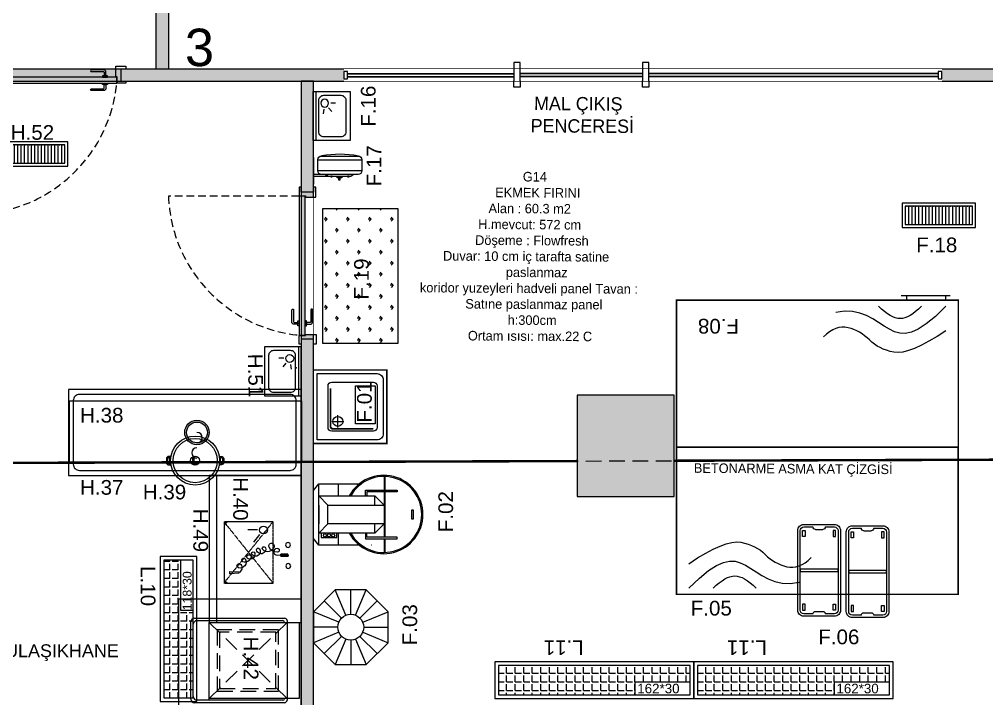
# Model space of a CAD drawing. Header units: millimetres. Extents: x 17474 to 44983, y -1049 to 14585.
# Drawn here: x 18599 to 19389, y 93 to 647 of the extents above; entities that cross this region are included whole.
import ezdxf
from ezdxf.enums import TextEntityAlignment as Align

# ---------------------------------------------------------------- set-up
doc = ezdxf.new("R2010")
doc.units = ezdxf.units.MM
doc.set_wipeout_variables(frame=1)
doc.linetypes.add('DASHED', pattern=[19.05, 12.7, -6.35])
doc.linetypes.add('HIDDEN', pattern=[0.375, 0.25, -0.125])
for name, color, linetype in [('-DWG_ANA', 7, 'Continuous'), ('-DWG_DETAY1', 7, 'Continuous'), ('-DWG_DETAY2', 7, 'Continuous'), ('10 CM  SOĞUK ODA PANEL-PASLANMAZ KAPLAMA', 253, 'Continuous'), ('DOOR-YOO', 43, 'Continuous'), ('DUVARIC', 254, 'Continuous'), ('KOLON', 2, 'Continuous'), ('Kıtc-002 Çizgi', 7, 'Continuous'), ('Kıtc-028 Yer Izgarası', 252, 'Continuous'), ('NO', 4, 'Continuous'), ('NO-C', 7, 'Continuous'), ('NOKTA', 7, 'Continuous'), ('PLAN', 7, 'Continuous'), ('S2000-001 Duvar', 6, 'Continuous'), ('S2000-002 Çizgi', 7, 'Continuous'), ('TXT-YOO', 7, 'Continuous'), ('YAZI-1_OGE', 255, 'Continuous')]:
    doc.layers.add(name, color=color, linetype=linetype)
doc.layers.add('DÖŞEME', color=7, linetype='Continuous', lineweight=13, true_color=0x616161)
doc.layers.add('INT-CAM', color=7, linetype='Continuous', true_color=0x71c1ba)
doc.layers.add('INT-ELE-1', color=7, linetype='Continuous', true_color=0x8f8f8f)
doc.layers.add('ray sistemi', color=42, linetype='Continuous', lineweight=13)
doc.styles.add('MEKAN', font='stylu.ttf', dxfattribs={"height": 13})
doc.styles.add('ROMANS', font='arial.ttf', dxfattribs={"width": 0.8, "height": 100})
doc.styles.get("Standard").update_dxf_attribs({"font": 'arial.ttf'})
doc.styles.add('X_Roads$0$Standard', font='arial.ttf')

# ---------------------------------------------------------------- blocks, each defined once
blk = doc.blocks.new('A$C42E62341')
at = {"layer": 'Kıtc-028 Yer Izgarası'}
for p, q in [((162.6, 30), (0, 30)), ((0, 30), (0, 0)), ((159.6, 27), (3, 27)), ((3, 27), (3, 3)), ((9.65, 20.72), (9.65, 25.8)), ((16.63, 20.72), (16.63, 25.8)), ((23.62, 20.72), (23.62, 25.8)), ((30.6, 20.72), (30.6, 25.8)), ((37.59, 20.72), (37.59, 25.8)), ((44.57, 20.72), (44.57, 25.8)), ((51.56, 20.72), (51.56, 25.8)), ((58.54, 20.72), (58.54, 25.8)), ((65.53, 20.72), (65.53, 25.8)), ((72.51, 20.72), (72.51, 25.8)), ((79.5, 20.72), (79.5, 25.8)), ((86.48, 20.72), (86.48, 25.8)), ((93.47, 20.72), (93.47, 25.8)), ((100.45, 20.72), (100.45, 25.8)), ((107.44, 20.72), (107.44, 25.8)), ((114.42, 20.72), (114.42, 25.8)), ((121.41, 20.72), (121.41, 25.8)), ((128.39, 20.72), (128.39, 25.8)), ((135.38, 20.72), (135.38, 25.8)), ((142.36, 20.72), (142.36, 25.8)), ((149.35, 20.72), (149.35, 25.8)), ((156.33, 20.72), (156.33, 25.8)), ((159.6, 3), (159.6, 27)), ((162.6, 0), (162.6, 30)), ((3, 20.72), (7.74, 20.72)), ((9.65, 20.72), (14.73, 20.72)), ((9.65, 13.74), (9.65, 18.82)), ((16.63, 20.72), (21.71, 20.72)), ((16.63, 13.74), (16.63, 18.82)), ((23.62, 20.72), (28.7, 20.72)), ((23.62, 13.74), (23.62, 18.82)), ((30.6, 20.72), (35.68, 20.72)), ((30.6, 13.74), (30.6, 18.82)), ((37.59, 20.72), (42.67, 20.72)), ((37.59, 13.74), (37.59, 18.82)), ((44.57, 20.72), (49.65, 20.72)), ((44.57, 13.74), (44.57, 18.82)), ((51.56, 20.72), (56.64, 20.72)), ((51.56, 13.74), (51.56, 18.82)), ((58.54, 20.72), (63.62, 20.72)), ((58.54, 13.74), (58.54, 18.82)), ((65.53, 20.72), (70.61, 20.72)), ((65.53, 13.74), (65.53, 18.82)), ((72.51, 20.72), (77.59, 20.72)), ((72.51, 13.74), (72.51, 18.82)), ((79.5, 20.72), (84.58, 20.72)), ((79.5, 13.74), (79.5, 18.82)), ((86.48, 20.72), (91.56, 20.72)), ((86.48, 13.74), (86.48, 18.82)), ((93.47, 20.72), (98.55, 20.72)), ((93.47, 13.74), (93.47, 18.82)), ((100.45, 20.72), (105.53, 20.72)), ((100.45, 13.74), (100.45, 18.82)), ((107.44, 20.72), (112.52, 20.72)), ((107.44, 13.74), (107.44, 18.82)), ((114.42, 20.72), (119.5, 20.72)), ((114.42, 13.74), (114.42, 18.82)), ((121.41, 20.72), (126.49, 20.72)), ((121.41, 13.74), (121.41, 18.82)), ((128.39, 20.72), (133.47, 20.72)), ((128.39, 13.74), (128.39, 18.82)), ((135.38, 20.72), (140.46, 20.72)), ((135.38, 13.74), (135.38, 18.82)), ((142.36, 20.72), (147.44, 20.72)), ((142.36, 13.74), (142.36, 18.82)), ((149.35, 20.72), (154.43, 20.72)), ((149.35, 13.74), (149.35, 18.82)), ((156.33, 20.72), (159.6, 20.72)), ((156.33, 13.74), (156.33, 18.82)), ((3, 13.74), (7.74, 13.74)), ((9.65, 13.74), (14.73, 13.74)), ((9.65, 6.75), (9.65, 11.83)), ((16.63, 13.74), (21.71, 13.74)), ((16.63, 6.75), (16.63, 11.83)), ((23.62, 13.74), (28.7, 13.74)), ((23.62, 6.75), (23.62, 11.83)), ((30.6, 13.74), (35.68, 13.74)), ((30.6, 6.75), (30.6, 11.83)), ((37.59, 13.74), (42.67, 13.74)), ((37.59, 6.75), (37.59, 11.83)), ((44.57, 13.74), (49.65, 13.74)), ((44.57, 6.75), (44.57, 11.83)), ((51.56, 13.74), (56.64, 13.74)), ((51.56, 6.75), (51.56, 11.83)), ((58.54, 13.74), (63.62, 13.74)), ((58.54, 6.75), (58.54, 11.83)), ((65.53, 13.74), (70.61, 13.74)), ((65.53, 6.75), (65.53, 11.83)), ((72.51, 13.74), (77.59, 13.74)), ((72.51, 6.75), (72.51, 11.83)), ((79.5, 13.74), (84.58, 13.74)), ((79.5, 6.75), (79.5, 11.83)), ((86.48, 13.74), (91.56, 13.74)), ((86.48, 6.75), (86.48, 11.83)), ((93.47, 13.74), (98.55, 13.74)), ((93.47, 6.75), (93.47, 11.83)), ((100.45, 13.74), (105.53, 13.74)), ((100.45, 6.75), (100.45, 11.83)), ((107.44, 13.74), (112.52, 13.74)), ((107.44, 6.75), (107.44, 11.83)), ((114.42, 13.74), (119.5, 13.74)), ((159.6, 13.5), (114.42, 13.5)), ((114.42, 13.5), (114.42, 3)), ((114.42, 6.75), (114.42, 11.83)), ((121.41, 13.74), (126.49, 13.74)), ((128.39, 13.74), (133.47, 13.74)), ((135.38, 13.74), (140.46, 13.74)), ((142.36, 13.74), (147.44, 13.74)), ((149.35, 13.74), (154.43, 13.74)), ((156.33, 13.74), (159.6, 13.74)), ((159.6, 3), (159.6, 13.5)), ((0, 0), (162.6, 0)), ((3, 6.75), (7.74, 6.75)), ((3, 3), (159.6, 3)), ((9.65, 6.75), (14.73, 6.75)), ((9.65, 3), (9.65, 4.85)), ((16.63, 6.75), (21.71, 6.75)), ((16.63, 3), (16.63, 4.85)), ((23.62, 6.75), (28.7, 6.75)), ((23.62, 3), (23.62, 4.85)), ((30.6, 6.75), (35.68, 6.75)), ((30.6, 3), (30.6, 4.85)), ((37.59, 6.75), (42.67, 6.75)), ((37.59, 3), (37.59, 4.85)), ((44.57, 6.75), (49.65, 6.75)), ((44.57, 3), (44.57, 4.85)), ((51.56, 6.75), (56.64, 6.75)), ((51.56, 3), (51.56, 4.85)), ((58.54, 6.75), (63.62, 6.75)), ((58.54, 3), (58.54, 4.85)), ((65.53, 6.75), (70.61, 6.75)), ((65.53, 3), (65.53, 4.85)), ((72.51, 6.75), (77.59, 6.75)), ((72.51, 3), (72.51, 4.85)), ((79.5, 6.75), (84.58, 6.75)), ((79.5, 3), (79.5, 4.85)), ((86.48, 6.75), (91.56, 6.75)), ((86.48, 3), (86.48, 4.85)), ((93.47, 6.75), (98.55, 6.75)), ((93.47, 3), (93.47, 4.85)), ((100.45, 6.75), (105.53, 6.75)), ((100.45, 3), (100.45, 4.85)), ((107.44, 6.75), (112.52, 6.75)), ((107.44, 3), (107.44, 4.85)), ((114.42, 3), (114.42, 4.85)), ((118.87, 3), (159.6, 3))]:
    blk.add_line(p, q, dxfattribs=at)
blk.add_text('162*30', height=7.8, dxfattribs=at).set_placement((116.33, 4.35))
blk = doc.blocks.new('A$C182703F5')
at = {"layer": 'S2000-002 Çizgi'}
for p, q in [((30.79, 14.18), (30.79, 18.13)), ((25.65, 8.71), (21.75, 8.16)), ((26.88, 12.52), (23.83, 15.03))]:
    blk.add_line(p, q, dxfattribs=at)
for points in [[(40, 30), (0, 30), (0, 0), (40, 0)], [(40, 2), (0, 2), (0, 0), (40, 0)]]:
    blk.add_lwpolyline(points, close=True, dxfattribs=at)
blk.add_lwpolyline([(33, 26.52), (7, 26.52, 0.414214), (3, 22.52), (3, 8.52, 0.414214), (7, 4.52), (33, 4.52, 0.414214), (37, 8.52), (37, 22.52, 0.414214)], format="xyb", close=True, dxfattribs=at)
blk.add_circle((30.6, 9.22), 3.19, dxfattribs=at)
blk = doc.blocks.new('A$C5B685636')
at = {"layer": 'S2000-002 Çizgi', "ltscale": 100}
for points in [[(1.42, 6.7), (1.42, 36.54, -0.414214), (4.42, 39.54), (13.49, 39.54, -0.414214), (16.49, 36.54), (16.49, 6.7, -0.414214), (13.49, 3.7), (4.42, 3.7, -0.414214)], [(17.76, 29.14), (17.76, 27.97), (18.21, 27.97, 0.414214), (18.51, 28.27), (18.51, 28.84, 0.414214), (18.21, 29.14)], [(17.76, 15.3), (17.76, 14.13), (18.21, 14.13, 0.414214), (18.51, 14.43), (18.51, 15, 0.414214), (18.21, 15.3)]]:
    blk.add_lwpolyline(points, format="xyb", close=True, dxfattribs=at)
for points in [[(4.42, 3.7), (4.42, 39.54), (13.49, 39.54), (13.49, 3.7)], [(17.76, 19.31), (17.76, 23.13), (19.34, 23.13), (19.34, 19.31)], [(19.34, 21.81), (19.34, 20.63), (20.91, 20.63), (20.91, 21.81)]]:
    blk.add_lwpolyline(points, close=True, dxfattribs=at)
for points in [[(16.49, 10.03), (17.76, 11.8), (17.76, 30.63), (16.49, 32.41), (16.49, 10.03)], [(2.52, 0.5), (2.52, 0), (24.43, 0), (24.43, 0.5), (17.76, 0.5), (17.76, 11.8), (16.49, 10.03), (16.49, 0.5), (2.52, 0.5)]]:
    blk.add_lwpolyline(points, dxfattribs=at)
blk.add_arc((80.13, 21.72), 80.13, 169.16523, 190.79821, dxfattribs=at)
blk = doc.blocks.new('A$C2BD87386')
at = {"layer": 'Kıtc-028 Yer Izgarası'}
for p, q in [((57.5, 17.5), (2.5, 17.5)), ((2.5, 17.5), (2.5, 2.5)), ((5.25, 17.5), (5.25, 2.5)), ((8, 17.5), (8, 2.5)), ((10.75, 17.5), (10.75, 2.5)), ((13.5, 17.5), (13.5, 2.5)), ((16.25, 17.5), (16.25, 2.5)), ((19, 17.5), (19, 2.5)), ((21.75, 17.5), (21.75, 2.5)), ((24.5, 17.5), (24.5, 2.5)), ((27.25, 17.5), (27.25, 2.5)), ((30, 17.5), (30, 2.5)), ((32.75, 17.5), (32.75, 2.5)), ((35.5, 17.5), (35.5, 2.5)), ((38.25, 17.5), (38.25, 2.5)), ((41, 17.5), (41, 2.5)), ((43.75, 17.5), (43.75, 2.5)), ((46.5, 17.5), (46.5, 2.5)), ((49.25, 17.5), (49.25, 2.5)), ((52, 17.5), (52, 2.5)), ((54.75, 17.5), (54.75, 2.5)), ((57.5, 2.5), (57.5, 17.5)), ((2.5, 2.5), (57.5, 2.5))]:
    blk.add_line(p, q, dxfattribs=at)
blk.add_lwpolyline([(0, 0), (60, 0), (60, 20), (0, 20)], close=True, dxfattribs=at)
for p in [(3.875, 17.5), (5.25, 17.5), (6.625, 17.5), (8, 17.5), (9.375, 17.5), (10.75, 17.5), (12.125, 17.5), (13.5, 17.5), (14.875, 17.5), (16.25, 17.5), (17.625, 17.5), (19, 17.5), (20.375, 17.5), (21.75, 17.5), (23.125, 17.5), (24.5, 17.5), (25.875, 17.5), (27.25, 17.5), (28.625, 17.5), (30, 17.5), (31.375, 17.5), (32.75, 17.5), (34.125, 17.5), (35.5, 17.5), (36.875, 17.5), (38.25, 17.5), (39.625, 17.5), (41, 17.5), (42.375, 17.5), (43.75, 17.5), (45.125, 17.5), (46.5, 17.5), (47.875, 17.5), (49.25, 17.5), (50.625, 17.5), (52, 17.5), (53.375, 17.5), (54.75, 17.5), (56.125, 17.5)]:
    blk.add_point(p, dxfattribs=at)
blk = doc.blocks.new('A$C290F25D6')
at = {"layer": 'S2000-002 Çizgi'}
for p, q in [((7, 85.05), (12.38, 89.44)), ((12.38, 89.44), (51.46, 89.44)), ((51.46, 89.44), (56.85, 85.05)), ((7, 51.99), (7, 85.05)), ((7, 85.05), (56.85, 85.05)), ((16.68, 39.11), (16.68, 85.05)), ((16.68, 85.05), (24.22, 77.51)), ((22.06, 85.05), (41.78, 85.05)), ((39.63, 85.05), (24.22, 85.05)), ((47.17, 85.05), (39.63, 77.51)), ((47.17, 85.05), (47.17, 39.11)), ((56.85, 85.05), (56.85, 51.99)), ((24.22, 31.57), (24.22, 77.51)), ((24.22, 77.51), (39.63, 77.51)), ((39.63, 77.51), (39.63, 31.57)), ((7, 68.9), (16.68, 68.9)), ((47.17, 68.9), (56.85, 68.9)), ((7, 42.04), (7, 42.3)), ((16.68, 39.11), (24.22, 39.11)), ((24.22, 31.57), (16.68, 39.11)), ((39.63, 39.11), (47.17, 39.11)), ((39.63, 31.57), (47.17, 39.11)), ((12.09, 31.57), (0.92, 31.57)), ((12.09, 31.07), (0.93, 31.07)), ((50.51, 31.57), (13.33, 31.57)), ((50.51, 31.07), (13.33, 31.07)), ((62.92, 31.57), (51.76, 31.57)), ((62.91, 31.07), (51.76, 31.07))]:
    blk.add_line(p, q, dxfattribs=at)
for points in [[(16.68, 70.33), (16.68, 82.95), (13, 82.95), (13, 70.33)], [(28.21, 9.13), (35.64, 9.13), (35.64, 7.85), (28.21, 7.85)]]:
    blk.add_lwpolyline(points, close=True, dxfattribs=at)
for points in [[(13.33, 46.91), (12.09, 46.91), (12.09, 20.97), (13.33, 20.97), (13.33, 45.66)], [(13.33, 45.66), (16.68, 45.66), (16.68, 46.91), (12.09, 46.91), (12.09, 45.66)], [(50.51, 45.66), (47.17, 45.66), (47.17, 46.91), (51.76, 46.91), (51.76, 45.66)], [(50.51, 46.91), (51.76, 46.91), (51.76, 20.97), (50.51, 20.97), (50.51, 45.66)]]:
    blk.add_lwpolyline(points, dxfattribs=at)
for centre in [(14.84, 80.04), (14.84, 76.68), (14.84, 73.24)]:
    blk.add_circle(centre, 1.24, dxfattribs=at)
for radius, start, end in [(32, 118.44861, 61.55139), (31, 119.45482, 60.54518)]:
    blk.add_arc((31.92, 31.92), radius, start, end, dxfattribs=at)
blk = doc.blocks.new('A$C374779F3')
for p, q in [((41.7, 63.3), (28.1, 96)), ((48, 64.6), (48, 96)), ((54.3, 63.3), (67.9, 96)), ((36.3, 59.7), (14.1, 81.9)), ((59.7, 59.7), (81.9, 81.9)), ((32.7, 54.3), (0, 67.9)), ((63.3, 54.3), (96, 67.9)), ((31.4, 48), (0, 48)), ((32.7, 41.7), (0, 28.1)), ((63.3, 41.7), (96, 28.1)), ((64.6, 48), (96, 48)), ((36.3, 36.3), (14.1, 14.1)), ((41.7, 32.7), (28.1, 0)), ((48, 31.4), (48, 0)), ((54.3, 32.7), (67.9, 0)), ((59.7, 36.3), (81.9, 14.1))]:
    blk.add_line(p, q)
blk.add_lwpolyline([(96, 67.9), (67.9, 96), (28.1, 96), (0, 67.9), (0, 28.1), (28.1, 0), (67.9, 0), (96, 28.1)], close=True)
blk.add_circle((48, 48), 16.6)
blk = doc.blocks.new('A$C51B06E1B')
at = {"layer": 'S2000-002 Çizgi'}
for p, q in [((12.45, 72.9), (12.45, 72.9)), ((22.45, 72.9), (22.45, 72.9)), ((14.45, 70.9), (20.45, 70.9)), ((12.45, 2), (12.45, 2)), ((14.45, 4), (20.45, 4)), ((22.45, 2), (22.45, 2))]:
    blk.add_line(p, q, dxfattribs=at)
blk.add_lwpolyline([(0, 69.9), (0, 5, 0.414214), (5, 0), (29.9, 0, 0.414214), (34.9, 5), (34.9, 69.9, 0.414214), (29.9, 74.9), (5, 74.9, 0.414214)], format="xyb", close=True, dxfattribs=at)
for points in [[(12.45, 72.9), (5, 72.9, 0.414214), (2, 69.9), (2, 5, 0.414214), (5, 2), (12.45, 2)], [(22.45, 2), (29.9, 2, 0.414214), (32.9, 5), (32.9, 69.9, 0.414214), (29.9, 72.9), (22.45, 72.9)]]:
    blk.add_lwpolyline(points, format="xyb", dxfattribs=at)
for points in [[(4, 69.9), (6, 69.9), (6, 65.09), (4, 65.09)], [(30.9, 69.9), (28.9, 69.9), (28.9, 65.09), (30.9, 65.09)], [(2, 38.45), (32.9, 38.45), (32.9, 36.45), (2, 36.45)], [(4, 5), (6, 5), (6, 9.81), (4, 9.81)], [(30.9, 5), (28.9, 5), (28.9, 9.81), (30.9, 9.81)]]:
    blk.add_lwpolyline(points, close=True, dxfattribs=at)
for centre, start, end in [((14.45, 72.9), 180, 270), ((20.45, 72.9), 270, 0), ((14.45, 2), 90, 180), ((20.45, 2), 0, 90)]:
    blk.add_arc(centre, 2, start, end, dxfattribs=at)
blk = doc.blocks.new('T_MC')
at = {"layer": '-DWG_DETAY2', "color": 0, "linetype": 'Continuous'}
for points in [[(5, 25), (12.23, 29.65), (18.91, 33.59), (25.04, 36.84), (30.62, 39.38), (35.66, 41.21), (40.16, 42.34), (44.1, 42.77), (47.5, 42.5), (50.55, 41.8), (53.44, 40.94), (56.17, 39.92), (58.75, 38.75), (61.17, 37.42), (63.44, 35.94), (65.55, 34.3), (67.5, 32.5), (69.41, 30.7), (71.41, 29.06), (73.48, 27.58), (75.62, 26.25), (77.85, 25.08), (80.16, 24.06), (82.54, 23.2), (85, 22.5), (87.5, 22.07), (90, 22.03), (92.5, 22.38), (95, 23.12), (97.5, 24.26), (100, 25.78), (102.5, 27.7), (105, 30)], [(5, 5), (13.7, 13.24), (21.19, 19.36), (27.65, 23.57), (33.28, 26.09), (38.26, 27.16), (42.79, 26.97), (47.06, 25.76), (51.25, 23.75), (55.54, 21.16), (60.02, 18.26), (64.76, 15.33), (69.84, 12.66), (75.33, 10.51), (81.31, 9.16), (87.84, 8.9), (95, 10)], [(25, 5), (27.46, 7.34), (29.84, 9.38), (32.15, 11.09), (34.38, 12.5), (36.52, 13.59), (38.59, 14.38), (40.59, 14.84), (42.5, 15), (44.41, 14.84), (46.41, 14.38), (48.48, 13.59), (50.62, 12.5), (52.85, 11.09), (55.16, 9.38), (57.54, 7.34), (60, 5)], [(0, 0), (0, 0)]]:
    blk.add_lwpolyline(points, dxfattribs=at)
blk = doc.blocks.new('EK_44L')
at = {"layer": '-DWG_DETAY1', "color": 0}
blk.add_lwpolyline([(-17, -7), (17, -7, -0.414214), (20, -10), (20, -44, -0.414214), (17, -47), (-17, -47, -0.414214), (-20, -44), (-20, -10, -0.414214)], format="xyb", close=True, dxfattribs=at)
at = {"layer": '-DWG_DETAY2', "color": 0, "const_width": 1.5}
blk.add_lwpolyline([(15, -9), (-16, -9, 0.414214), (-18, -11), (-18, -44)], format="xyb", dxfattribs=at)
at = {"layer": '-DWG_DETAY2', "color": 0}
for points in [[(-17, -15), (-7, -15)], [(-12, -10), (-12, -20)]]:
    blk.add_lwpolyline(points, dxfattribs=at)
blk.add_circle((-12, -15), 4, dxfattribs=at)
blk = doc.blocks.new('E_066')
at = {"layer": '-DWG_ANA', "color": 0, "const_width": 1.2}
blk.add_lwpolyline([(0, -60), (0, 0), (60, 0), (60, -60)], close=True, dxfattribs=at)
at = {"layer": '-DWG_DETAY1', "color": 0, "linetype": 'Continuous'}
blk.add_lwpolyline([(3, -52), (3, -3), (57, -3), (57, -52, -0.414214), (52, -57), (8, -57, -0.414214)], format="xyb", close=True, dxfattribs=at)
blk = doc.blocks.new('E1N066')
at = {"layer": 'NO-C', "color": 0}
blk.add_lwpolyline([(16.04, -50.4), (16.04, -34.4), (47.04, -34.4), (47.04, -50.4)], close=True, dxfattribs=at)
at = {"layer": '-DWG_DETAY1', "color": 0, "linetype": 'Continuous'}
blk.add_blockref('EK_44L', (30, -5), dxfattribs=at)
at = {"layer": 'PLAN', "color": 0, "linetype": 'Continuous'}
blk.add_blockref('E_066', (0, 0), dxfattribs=at)
at = {"layer": 'NO', "linetype": 'Continuous', "style": 'ROMANS', "width": 0.8}
blk.add_attdef('NO', text='', height=10, dxfattribs=at).set_placement((31.04, -42.4), align=Align.MIDDLE)
blk = doc.blocks.new('A$C53E03B34')
at = {"layer": 'S2000-002 Çizgi'}
for points in [[(3.74, 16.55), (2, 16.55, -0.414214), (0, 18.55), (0, 21.45, -0.414214), (2, 23.45), (3.74, 23.45)], [(43.14, 16.55), (44.87, 16.55, 0.414214), (46.87, 18.55), (46.87, 21.45, 0.414214), (44.87, 23.45), (43.14, 23.45)]]:
    blk.add_lwpolyline(points, format="xyb", dxfattribs=at)
for points in [[(2.83, 17.55), (2, 17.55, -0.414214), (1, 18.55), (1, 21.45, -0.414214), (2, 22.45), (2.83, 22.45)], [(44.05, 17.55), (44.87, 17.55, 0.414214), (45.87, 18.55), (45.87, 21.45, 0.414214), (44.87, 22.45), (44.05, 22.45)]]:
    blk.add_lwpolyline(points, format="xyb", close=True, dxfattribs=at)
for points in [[(22.08, 23.4), (24.16, 21.79), (24.16, 18.12), (22.75, 16.4)], [(23.49, 23.65), (25.16, 22.26), (25.16, 17.69), (23.76, 16.35)]]:
    blk.add_lwpolyline(points, dxfattribs=at)
for radius in [20, 18, 3.66]:
    blk.add_circle((23.44, 20), radius, dxfattribs=at)
blk = doc.blocks.new('A$C7BE05278')
at = {"layer": 'S2000-002 Çizgi'}
blk.add_hatch(color=256, dxfattribs=at).paths.add_polyline_path([(15.9, 41.65), (14.34, 41.67), (14.4, 47.58), (15.96, 47.57)], flags=0)
h = blk.add_hatch(color=256, dxfattribs=at)
h.paths.add_polyline_path([(4.65, 9.9, -0.025454), (4.81, 10.42, 0.278063), (0.77, 7.52), (1.23, 7.32, -0.265675)])
h.paths.add_polyline_path([(5.35, 10.43, 0.028094), (4.81, 10.42, 0.025454), (4.65, 9.9, -0.030609), (5.18, 9.93, -0.027259)])
h.paths.add_polyline_path([(5.35, 10.43, 0.027259), (5.18, 9.93, -0.171751), (7.9, 8.98), (7.9, 8.98), (5.22, 7.15, -0.147228), (5.18, 9.93, 0.030609), (4.65, 9.9, 0.138731), (4.75, 7, 1.347306), (8.21, 9.37, 0.162476)])
h.paths.add_polyline_path([(12.46, 12.66), (12.73, 13.08, 0.483116), (4.81, 10.42, -0.028094), (5.35, 10.43, -0.470681)])
for p, q in [((14.4, 47.58), (14.34, 41.67)), ((14.4, 47.58), (14.34, 41.67)), ((15.96, 47.57), (14.4, 47.58)), ((15.96, 47.57), (14.4, 47.58)), ((15.05, 47.56), (14.97, 38.92)), ((15.9, 41.65), (15.96, 47.57)), ((15.9, 41.65), (15.96, 47.57)), ((14.34, 41.67), (15.9, 41.65)), ((14.34, 41.67), (15.9, 41.65)), ((0.47, 7.33), (0, 0.02)), ((0.47, 7.33), (0, 0.02)), ((0, 0.02), (1.86, 0)), ((1.54, 7.31), (0.47, 7.33)), ((1.54, 7.31), (0.47, 7.33)), ((1.86, 0), (1.54, 7.31)), ((1.86, 0), (1.54, 7.31))]:
    blk.add_line(p, q, dxfattribs=at)
blk.add_lwpolyline([(15.9, 41.65), (14.34, 41.67), (14.4, 47.58), (15.96, 47.57)], close=True, dxfattribs=at)
for centre in [(6.31, 47.78), (23.47, 47.61)]:
    blk.add_circle(centre, 1.99, dxfattribs=at)
for centre, radius, start, end in [((19.09, 38.88), 1.6, 359.43001, 179.43001), ((17.83, 38.9), 2.86, 179.43001, 359.43001), ((25.13, 38.82), 7.64, 179.43001, 242.03458), ((23.49, 30.88), 5.53, 105.76632, 225.7833), ((22.59, 34.05), 2.23, 242.03458, 105.76632), ((18.07, 21.08), 3.83, 52.40892, 229.11119), ((20, 25.62), 3.8, 74.94983, 261.67628), ((19.64, 23.11), 1.26, 261.67628, 52.40892), ((20.62, 27.93), 1.41, 225.7833, 74.94983), ((14.42, 12.56), 4.98, 103.11986, 200.77428), ((15.59, 16.68), 3.77, 86.01564, 220.67721), ((13.69, 15.69), 1.76, 236.80878, 103.11986), ((16.45, 19.21), 1.37, 229.11119, 116.32433), ((4.79, 5.59), 4.31, 51.245, 156.7533), ((9.42, 8.58), 4.83, 57.01034, 197.57947), ((6.43, 7.63), 1.7, 197.57947, 51.245), ((11.21, 11.34), 1.54, 200.77428, 57.01034)]:
    blk.add_arc(centre, radius, start, end, dxfattribs=at)
blk = doc.blocks.new('A$C7ED97EAE')
at = {"layer": 'S2000-002 Çizgi'}
for p, q in [((3.5, 88.5), (65.5, 88.5)), ((3.5, 15), (3.5, 88.5)), ((65.5, 88.5), (65.5, 15)), ((0, 3), (0, 76.5)), ((2, 78.5), (3.5, 78.5)), ((2, 5), (2, 75)), ((3.5, 78.5), (65.5, 78.5)), ((3.5, 76.5), (3.5, 76.5)), ((65.5, 78.5), (67, 78.5)), ((65.5, 76.5), (65.5, 76.5)), ((67, 75), (67, 5)), ((69, 76.5), (69, 3)), ((65.5, 15), (3.5, 15)), ((67, 15), (65.5, 15)), ((66, 0), (3, 0)), ((64, 2), (5, 2))]:
    blk.add_line(p, q, dxfattribs=at)
at = {"layer": 'S2000-002 Çizgi', "linetype": 'DASHED'}
for p, q in [((65.5, 78.5), (3.5, 15)), ((65.5, 15), (3.5, 78.5))]:
    blk.add_line(p, q, dxfattribs=at)
for points in [[(9.5, 21.5), (59.5, 21.5), (59.5, 71.5), (9.5, 71.5)], [(11.5, 23.5), (57.5, 23.5), (57.5, 69.5), (11.5, 69.5)]]:
    blk.add_lwpolyline(points, close=True, dxfattribs=at)
at = {"layer": 'S2000-002 Çizgi'}
for centre, radius, start, end in [((2, 76.5), 2, 90, 180), ((3.5, 75), 1.5, 90, 180), ((65.5, 75), 1.5, 0, 90), ((67, 76.5), 2, 0, 90), ((3, 3), 3, 180, 270), ((5, 5), 3, 180, 270), ((64, 5), 3, 270, 0), ((66, 3), 3, 270, 0)]:
    blk.add_arc(centre, radius, start, end, dxfattribs=at)
blk = doc.blocks.new('A$C54A4173A')
at = {"layer": 'S2000-002 Çizgi', "linetype": 'HIDDEN'}
for p, q in [((0, 0), (40, 50)), ((0, 50), (40, 0))]:
    blk.add_line(p, q, dxfattribs=at)
blk.add_lwpolyline([(0, 0), (40, 0), (40, 50), (0, 50)], close=True, dxfattribs=at)
blk = doc.blocks.new('A$C09E06200')
at = {"layer": 'Kıtc-028 Yer Izgarası'}
for p, q in [((118.4, 30), (0, 30)), ((0, 30), (0, 0)), ((115.4, 27), (3, 27)), ((3, 27), (3, 3)), ((9.65, 22.26), (9.65, 27)), ((16.63, 22.26), (16.63, 27)), ((23.62, 22.26), (23.62, 27)), ((30.6, 22.26), (30.6, 27)), ((37.59, 22.26), (37.59, 27)), ((44.57, 22.26), (44.57, 27)), ((51.56, 22.26), (51.56, 27)), ((58.54, 22.26), (58.54, 27)), ((65.53, 22.26), (65.53, 27)), ((72.51, 22.26), (72.51, 27)), ((79.5, 22.26), (79.5, 27)), ((86.48, 22.26), (86.48, 27)), ((93.47, 22.26), (93.47, 27)), ((100.45, 22.26), (100.45, 27)), ((107.44, 22.26), (107.44, 27)), ((114.42, 22.26), (114.42, 27)), ((115.4, 3), (115.4, 27)), ((118.4, 0), (118.4, 30)), ((3, 22.26), (7.74, 22.26)), ((9.65, 22.26), (14.73, 22.26)), ((9.65, 15.27), (9.65, 20.35)), ((16.63, 22.26), (21.71, 22.26)), ((16.63, 15.27), (16.63, 20.35)), ((23.62, 22.26), (28.7, 22.26)), ((23.62, 15.27), (23.62, 20.35)), ((30.6, 22.26), (35.68, 22.26)), ((30.6, 15.27), (30.6, 20.35)), ((37.59, 22.26), (42.67, 22.26)), ((37.59, 15.27), (37.59, 20.35)), ((44.57, 22.26), (49.65, 22.26)), ((44.57, 15.27), (44.57, 20.35)), ((51.56, 22.26), (56.64, 22.26)), ((51.56, 15.27), (51.56, 20.35)), ((58.54, 22.26), (63.62, 22.26)), ((58.54, 15.27), (58.54, 20.35)), ((65.53, 22.26), (70.61, 22.26)), ((65.53, 15.27), (65.53, 20.35)), ((72.51, 22.26), (77.59, 22.26)), ((72.51, 15.27), (72.51, 20.35)), ((79.5, 22.26), (84.58, 22.26)), ((79.5, 15.27), (79.5, 20.35)), ((86.48, 22.26), (91.56, 22.26)), ((86.48, 15.27), (86.48, 20.35)), ((93.47, 22.26), (98.55, 22.26)), ((93.47, 15.27), (93.47, 20.35)), ((100.45, 22.26), (105.53, 22.26)), ((100.45, 15.27), (100.45, 20.35)), ((107.44, 22.26), (112.52, 22.26)), ((107.44, 15.27), (107.44, 20.35)), ((114.42, 22.26), (115.4, 22.26)), ((114.42, 15.27), (114.42, 20.35)), ((3, 15.27), (7.74, 15.27)), ((3, 8.29), (7.74, 8.29)), ((9.65, 15.27), (14.73, 15.27)), ((9.65, 8.29), (9.65, 13.37)), ((9.65, 8.29), (14.73, 8.29)), ((16.63, 15.27), (21.71, 15.27)), ((16.63, 8.29), (16.63, 13.37)), ((16.63, 8.29), (21.71, 8.29)), ((23.62, 15.27), (28.7, 15.27)), ((23.62, 8.29), (23.62, 13.37)), ((23.62, 8.29), (28.7, 8.29)), ((30.6, 15.27), (35.68, 15.27)), ((30.6, 8.29), (30.6, 13.37)), ((30.6, 8.29), (35.68, 8.29)), ((37.59, 15.27), (42.67, 15.27)), ((37.59, 8.29), (37.59, 13.37)), ((37.59, 8.29), (42.67, 8.29)), ((44.57, 15.27), (49.65, 15.27)), ((44.57, 8.29), (44.57, 13.37)), ((44.57, 8.29), (49.65, 8.29)), ((51.56, 15.27), (56.64, 15.27)), ((51.56, 8.29), (51.56, 13.37)), ((51.56, 8.29), (56.64, 8.29)), ((58.54, 15.27), (63.62, 15.27)), ((58.54, 8.29), (58.54, 13.37)), ((58.54, 8.29), (63.62, 8.29)), ((65.53, 15.27), (70.61, 15.27)), ((65.53, 8.29), (65.53, 13.37)), ((65.53, 8.29), (70.61, 8.29)), ((72.51, 15.27), (77.59, 15.27)), ((72.51, 8.29), (72.51, 13.37)), ((115.4, 13.5), (74.67, 13.5)), ((74.67, 13.5), (74.67, 3)), ((79.5, 15.27), (84.58, 15.27)), ((86.48, 15.27), (91.56, 15.27)), ((93.47, 15.27), (98.55, 15.27)), ((100.45, 15.27), (105.53, 15.27)), ((107.44, 15.27), (112.52, 15.27)), ((114.42, 15.27), (115.4, 15.27)), ((115.4, 3), (115.4, 13.5)), ((0, 0), (118.4, 0)), ((3, 3), (115.4, 3)), ((9.65, 3), (9.65, 6.38)), ((16.63, 3), (16.63, 6.38)), ((23.62, 3), (23.62, 6.38)), ((30.6, 3), (30.6, 6.38)), ((37.59, 3), (37.59, 6.38)), ((44.57, 3), (44.57, 6.38)), ((51.56, 3), (51.56, 6.38)), ((58.54, 3), (58.54, 6.38)), ((65.53, 3), (65.53, 6.38)), ((72.51, 3), (72.51, 6.38)), ((74.67, 3), (115.4, 3))]:
    blk.add_line(p, q, dxfattribs=at)
blk.add_text('118*30', height=7.2, dxfattribs=at).set_placement((74.5, 4.43))
blk = doc.blocks.new('120 kapı')
at = {"layer": 'DOOR-YOO', "linetype": 'DASHED', "ltscale": 0.5, "extrusion": (4.70698e-22, -8.54121e-07, 1), "elevation": 0}
blk.add_lwpolyline([(30887.44, 1497.34), (30887.44, 1604.04)], dxfattribs=at)
at = {"layer": 'DOOR-YOO', "extrusion": (4.70698e-22, -8.54121e-07, 1), "elevation": 0}
blk.add_lwpolyline([(30794.58, 1501.84), (30784.83, 1501.84, 0.414214), (30784.33, 1501.34), (30784.33, 1498.34), (30782.83, 1498.34), (30782.83, 1501.34, -0.414214), (30784.83, 1503.34), (30794.58, 1503.34, -1)], format="xyb", close=True, dxfattribs=at)
for points in [[(30766.64, 1497.34), (30773.64, 1497.34), (30773.64, 1492.14), (30774.64, 1492.14), (30774.64, 1483.48), (30766.64, 1483.48), (30766.64, 1485.75), (30770.64, 1485.75), (30770.64, 1495.74), (30766.64, 1495.74)], [(30887.44, 1497.34), (30773.98, 1497.34), (30773.98, 1492.34), (30887.44, 1492.34)], [(30785.58, 1497.34), (30781.58, 1497.34), (30781.58, 1498.34), (30785.58, 1498.34)], [(30894.64, 1497.34), (30887.64, 1497.34), (30887.64, 1492.14), (30886.64, 1492.14), (30886.64, 1483.74), (30894.64, 1483.74), (30894.64, 1485.75), (30890.64, 1485.75), (30890.64, 1495.75), (30894.64, 1495.75)], [(30785.58, 1492.34), (30781.58, 1492.34), (30781.58, 1491.34), (30785.58, 1491.34)]]:
    blk.add_lwpolyline(points, close=True, dxfattribs=at)
at = {"layer": 'DOOR-YOO', "extrusion": (4.70698e-22, 8.54121e-07, 1), "elevation": 0}
blk.add_lwpolyline([(30794.58, 1487.84), (30784.83, 1487.84, -0.414214), (30784.33, 1488.34), (30784.33, 1491.34), (30782.83, 1491.34), (30782.83, 1488.34, 0.414214), (30784.83, 1486.34), (30794.58, 1486.34, 1)], format="xyb", close=True, dxfattribs=at)
at = {"layer": 'DOOR-YOO', "linetype": 'DASHED', "ltscale": 0.5, "extrusion": (4.70698e-22, -8.54121e-07, 1)}
blk.add_arc((30891.69, 1485.86, 0), 118.26, 92.05966, 174.42594, dxfattribs=at)

msp = doc.modelspace()

# ---------------------------------------------------------------- hatches: boundary and pattern name
at = {"layer": '10 CM  SOĞUK ODA PANEL-PASLANMAZ KAPLAMA'}
h = msp.add_hatch(dxfattribs=at)
h.set_pattern_fill('HONEY', color=256, scale=1.5)
h.set_pattern_definition([(0, (14658.5113, 2109.121), (7.14375, 4.124446), [4.7625, -9.525]), (120, (14658.5113, 2109.121), (-7.14375, 4.124446), [4.7625, -9.525]), (60, (14658.5113, 2109.121), (2e-08, 8.248892), [-9.525, 4.7625])])
edge = h.paths.add_edge_path()
edge.add_line((18720.97, 1670.29), (18720.97, 606.24))
edge.add_line((18720.97, 606.24), (18710.97, 606.24))
edge.add_line((18710.97, 606.24), (18710.97, 1680.29))
edge.add_line((18710.97, 1680.29), (18720.97, 1680.29))
edge.add_line((18720.97, 1680.29), (18720.97, 1670.29))
h = msp.add_hatch(dxfattribs=at)
h.set_pattern_fill('HONEY', color=256, scale=1.5)
h.set_pattern_definition([(0, (14656.986, 2113.2878), (7.14375, 4.124446), [4.7625, -9.525]), (120, (14656.986, 2113.2878), (-7.14375, 4.124446), [4.7625, -9.525]), (60, (14656.986, 2113.2878), (2e-08, 8.248892), [-9.525, 4.7625])])
h.paths.add_polyline_path([(21147.1, 596.16), (21147.1, 606.16), (18513.31, 606.16), (18513.31, 596.16)])
h = msp.add_hatch(dxfattribs=at)
h.set_pattern_fill('HONEY', color=256, scale=1.5)
h.set_pattern_definition([(0, (14824.1892, -4345.8324), (7.14375, 4.124446), [4.7625, -9.525]), (120, (14824.1892, -4345.8324), (-7.14375, 4.124446), [4.7625, -9.525]), (60, (14824.1892, -4345.8324), (2e-08, 8.248892), [-9.525, 4.7625])])
edge = h.paths.add_edge_path()
edge.add_line((18839.36, 596.16), (18829.36, 596.16))
edge.add_line((18829.36, 596.16), (18829.36, -96.42))
edge.add_line((18829.36, -96.42), (18839.36, -96.42))
edge.add_line((18839.36, -96.42), (18839.36, 596.16))
at = {"layer": 'KOLON'}
h = msp.add_hatch(color=250, dxfattribs=at)
h.dxf.hatch_style = 1
h.set_gradient(color1=(51, 51, 51), color2=(91, 91, 91), tint=1)
h.paths.add_polyline_path([(19133.78, 257.38), (19133.78, 340.1), (19054.69, 340.1), (19054.69, 257.38)])
at = {"layer": 'Kıtc-028 Yer Izgarası'}
h = msp.add_hatch(dxfattribs=at)
h.set_pattern_fill('GRASS', color=256, scale=0.5, angle=90)
h.set_pattern_definition([(180, (19515.022, -30192.917), (-8.980256, -8.980256), [2.38125, -15.579262]), (135, (19515.022, -30192.917), (-8.980256, -8.980256), [2.38125, -10.31875]), (225, (19515.022, -30192.917), (8.980256, -8.980256), [2.38125, -10.31875])])
h.paths.add_polyline_path([(18908.22, 382.31), (18846.82, 382.31), (18846.82, 492.31), (18908.22, 492.31)])
at = {"layer": 'S2000-002 Çizgi'}
h = msp.add_hatch(color=256, dxfattribs=at)
edge = h.paths.add_edge_path()
edge.add_arc((18744.19, 309.69), 10, 0, 360)
edge = h.paths.add_edge_path(flags=17)
edge.add_arc((18744.19, 309.69), 8.5, 0, 360)

# ---------------------------------------------------------------- linework, layer by layer
at = {"layer": '10 CM  SOĞUK ODA PANEL-PASLANMAZ KAPLAMA'}
msp.add_lwpolyline([(18720.97, 1670.21), (18720.97, 606.16), (18710.97, 606.16), (18710.97, 1680.21), (18720.97, 1680.21), (18720.97, 1670.21)], dxfattribs=at)
msp.add_lwpolyline([(21147.1, 606.16), (18513.31, 606.16), (18513.31, 596.16), (21147.1, 596.16)], close=True, dxfattribs=at)
at = {"layer": '10 CM  SOĞUK ODA PANEL-PASLANMAZ KAPLAMA', "elevation": 0}
msp.add_lwpolyline([(18839.36, 596.16), (18829.36, 596.16), (18829.36, -96.42), (18839.36, -96.42), (18839.36, 596.16)], dxfattribs=at)
at = {"layer": 'DUVARIC', "linetype": 'DASHED', "const_width": 2}
for points in [[(18559.89, 284.76), (19054.69, 286.35)], [(19133.78, 286.61), (19813.46, 288.79)]]:
    msp.add_lwpolyline(points, dxfattribs=at)
at = {"layer": 'KOLON', "color": 250}
msp.add_lwpolyline([(19133.78, 257.38), (19133.78, 340.1), (19054.69, 340.1), (19054.69, 257.38)], close=True, dxfattribs=at)
at = {"layer": 'Kıtc-028 Yer Izgarası'}
msp.add_lwpolyline([(18908.22, 382.31), (18846.82, 382.31), (18846.82, 492.31), (18908.22, 492.31), (18908.22, 382.31)], dxfattribs=at)
msp.add_lwpolyline([(18908.22, 382.31), (18846.82, 382.31), (18846.82, 492.31), (18908.22, 492.31), (18908.22, 382.31)], dxfattribs=at)
at = {"layer": 'NOKTA', "color": 3}
msp.add_point((18825.09, 362.4), dxfattribs=at)
at = {"layer": 'ray sistemi', "linetype": 'DASHED'}
msp.add_line((18452.17, 284.42), (19813.46, 288.79), dxfattribs=at)
at = {"layer": 'S2000-001 Duvar'}
for p, q in [((19359.15, 421.22), (19319.15, 421.22)), ((19323.52, 421.22), (19323.52, 417.63)), ((19355.29, 421.22), (19355.29, 417.63))]:
    msp.add_line(p, q, dxfattribs=at)
at = {"layer": 'S2000-001 Duvar', "color": 0, "const_width": 1.2}
for points in [[(19365.74, 297.63), (19135.74, 297.63), (19135.74, 417.63), (19365.74, 417.63)], [(19135.73, 297.63), (19365.73, 297.63), (19365.73, 177.63), (19135.73, 177.63)]]:
    msp.add_lwpolyline(points, close=True, dxfattribs=at)
at = {"layer": 'S2000-001 Duvar', "color": 0}
msp.add_lwpolyline([(18729.19, 73.69), (18829.19, 73.69), (18829.19, 173.69), (18729.19, 173.69)], close=True, dxfattribs=at)
at = {"layer": 'S2000-002 Çizgi'}
for p, q in [((18760.19, 274.69), (18760.19, 154.69)), ((18766.26, 232.79), (18766.26, 190.79)), ((18802.26, 236.79), (18770.26, 236.79)), ((18793.55, 230.27), (18785.66, 230.27)), ((18795.21, 226.36), (18790.2, 220.26)), ((18770.26, 186.79), (18802.26, 186.79))]:
    msp.add_line(p, q, dxfattribs=at)
for points in [[(18829.19, 344.69), (18639.19, 344.69), (18639.19, 274.69), (18829.19, 274.69)], [(18829.86, 335.18), (18639.86, 335.18), (18639.86, 285.18), (18829.86, 285.18)], [(18829.19, 154.69), (18829.19, 274.69), (18754.19, 274.69), (18754.19, 154.69)]]:
    msp.add_lwpolyline(points, close=True, dxfattribs=at)
msp.add_lwpolyline([(18820.19, 340.69), (18648.19, 340.69, 0.414214), (18643.19, 335.69), (18643.19, 283.69, 0.414214), (18648.19, 278.69), (18820.19, 278.69, 0.414214), (18825.19, 283.69), (18825.19, 335.69, 0.414214)], format="xyb", close=True, dxfattribs=at)
for centre, radius in [((18744.19, 309.69), 10), ((18744.19, 309.69), 8.5), ((18798.51, 230.07), 3.19)]:
    msp.add_circle(centre, radius, dxfattribs=at)
for centre, radius, start, end in [((18744.19, 305.44), 4.25, 270, 90), ((18744.19, 293.02), 4.25, 90, 270), ((18770.26, 232.79), 4, 90, 180), ((18770.26, 190.79), 4, 180, 270)]:
    msp.add_arc(centre, radius, start, end, dxfattribs=at)

# ---------------------------------------------------------------- block references
at = {"layer": 'DÖŞEME', "rotation": 180}
msp.add_blockref('120 kapı', (49452.67, 2091.91, 0), dxfattribs=at)
at = {"layer": 'Kıtc-002 Çizgi'}
for name, p, rotation in [('A$C5B685636', (18839.22, 536.65), 270), ('A$C53E03B34', (18766.08, 306.73), 180.0365663792072), ('A$C290F25D6', (18928.63, 210.85, 0), 89.99999999999997)]:
    msp.add_blockref(name, p, dxfattribs=dict(at, rotation=rotation))
at = {"layer": 'Kıtc-002 Çizgi', "xscale": -1, "rotation": 180}
for p in [(19234.68, 234.57), (19274.28, 233.48)]:
    msp.add_blockref('A$C51B06E1B', p, dxfattribs=at)
at = {"layer": 'Kıtc-002 Çizgi'}
for p in [(18987.34, 92.52), (19149.94, 92.52)]:
    msp.add_blockref('A$C42E62341', p, dxfattribs=at)
at = {"layer": 'Kıtc-028 Yer Izgarası'}
msp.add_blockref('A$C2BD87386', (19319.92, 476.82, 0), dxfattribs=at)
at = {"layer": 'Kıtc-028 Yer Izgarası', "rotation": 90}
msp.add_blockref('A$C09E06200', (18744.19, 90.06), dxfattribs=at)
at = {"layer": 'S2000-001 Duvar', "color": 0, "linetype": 'Continuous', "rotation": 180}
msp.add_blockref('T_MC', (19360.74, 417.63), dxfattribs=at)
at = {"layer": 'S2000-001 Duvar', "color": 0, "rotation": 89.99999999999999}
msp.add_blockref('E1N066', (18839.19, 300.67, 0), dxfattribs=at)
at = {"layer": 'S2000-001 Duvar', "color": 0, "linetype": 'Continuous'}
msp.add_blockref('T_MC', (19140.73, 177.63), dxfattribs=at)
at = {"layer": 'S2000-001 Duvar', "xscale": 0.6363, "yscale": 0.6363, "zscale": 0.6363, "rotation": 89.99999999999997}
msp.add_blockref('A$C374779F3', (18900.27, 120.25, 0), dxfattribs=at)
at = {"layer": 'S2000-002 Çizgi', "xscale": -1, "rotation": 270}
for name, p in [('A$C182703F5', (18839.17, 547.77)), ('A$C7BE05278', (18770.92, 194.46))]:
    msp.add_blockref(name, p, dxfattribs=at)
at = {"layer": 'S2000-002 Çizgi'}
for name, p in [('A$C2BD87386', (18578.69, 526.88)), ('A$C54A4173A', (18766.26, 186.79))]:
    msp.add_blockref(name, p, dxfattribs=at)
for name, p, rotation in [('A$C182703F5', (18829.19, 339.46), 90.0000008134921), ('A$C7ED97EAE', (18739.19, 158.19), 270)]:
    msp.add_blockref(name, p, dxfattribs=dict(at, rotation=rotation))

# ---------------------------------------------------------------- texts
at = {"layer": 'Kıtc-028 Yer Izgarası', "insert": (19331.44, 468.71, 0), "char_height": 12, "attachment_point": 1, "style": 'X_Roads$0$Standard'}
msp.add_mtext_dynamic_manual_height_columns('{\\C0;F.18}', width=300.4683, gutter_width=50, heights=[24.02], dxfattribs=at)
at = {"layer": 'Kıtc-028 Yer Izgarası', "insert": (18872.46, 418.11), "char_height": 12, "attachment_point": 1, "rotation": 90, "style": 'X_Roads$0$Standard'}
msp.add_mtext_dynamic_manual_height_columns('{\\C0;F.19}', width=300.4683, gutter_width=50, heights=[24.02], dxfattribs=at)
at = {"layer": 'Kıtc-028 Yer Izgarası', "color": 0, "insert": (18710.24, 200.63), "char_height": 12, "attachment_point": 1, "rotation": 270, "style": 'X_Roads$0$Standard'}
msp.add_mtext_dynamic_manual_height_columns('L.10', width=300.4683, gutter_width=50, heights=[24.02], dxfattribs=at)
at = {"layer": 'S2000-001 Duvar', "char_height": 12, "attachment_point": 1, "style": 'X_Roads$0$Standard'}
for s, insert, rotation in [('{\\C0;F.08}', (19186.76, 390.37), 180), ('{\\C0;F.01}', (18874.88, 317.73, 0), 90), ('{\\C0;F.02}', (18941.27, 228.29, 0), 90), ('{\\C0;F.03}', (18911.92, 136.05, 0), 90)]:
    msp.add_mtext_dynamic_manual_height_columns(s, width=300.4683, gutter_width=50, heights=[24.02], dxfattribs=dict(at, insert=insert, rotation=rotation))
at = {"layer": 'S2000-001 Duvar', "insert": (19147.33, 172.32), "char_height": 12, "attachment_point": 1, "style": 'X_Roads$0$Standard'}
msp.add_mtext_dynamic_manual_height_columns('{\\C0;F.05}', width=300.4683, gutter_width=50, heights=[24.02], dxfattribs=at)
at = {"layer": 'S2000-002 Çizgi', "char_height": 12, "attachment_point": 1, "style": 'X_Roads$0$Standard'}
for s, insert, rotation in [('H.51', (18797.69, 374.01), 271.11381), ('H.40', (18785.81, 273.19), 270), ('H.49', (18753.19, 247.45), 270), ('H.42', (18794.31, 143.19), 270)]:
    msp.add_mtext_dynamic_manual_height_columns(s, width=300.4683, gutter_width=50, heights=[24.02], dxfattribs=dict(at, insert=insert, rotation=rotation))
for s, insert in [('H.38', (18648.75, 329.75)), ('H.37', (18648.75, 270.87)), ('H.39', (18699.98, 267.07))]:
    msp.add_mtext_dynamic_manual_height_columns(s, width=300.4683, gutter_width=50, heights=[24.02], dxfattribs=dict(at, insert=insert))
at = {"layer": 'TXT-YOO', "color": 30, "insert": (18428.19, 455.12), "char_height": 48.9216, "width": 634.8701, "attachment_point": 7, "rotation": 0.38032, "style": 'MEKAN'}
msp.add_mtext('\\pi307.24304;{\\f@Arial Unicode MS|b0|i0|c162|p34;\\H0.625x;3}  \\P\\pi305.29417; \\P\\pi281.01244;   ', dxfattribs=at)
at = {"layer": 'TXT-YOO', "attachment_point": 1, "rotation": 359.61968, "style": 'MEKAN'}
for s, insert, char_height, width in [('\\pi28.78473;{\\H0.625x;MAL ÇIKIŞ \\P\\pi26.14266;PENCERESİ\\P\\pi52.49776;}   \\P\\pi61.1698; \\P\\pi52.49776;   ', (18990.65, 583.81), 17.472, 131.0117), ('\\pi88.64644;G14\\P\\pi66.18004;EKMEK FIRINI    \\P\\pi60.82968;Alan : 60.3 m2\\P\\pi52.45867;H.mevcut: 572 cm   \\P\\pi50.03758;Döşeme : Flowfresh\\P\\pi23.93385;Duvar: 10 cm iç tarafta satine \\P\\pi75.29051;paslanmaz\\P\\pi5.23327;koridor yuzeyleri hadveli panel Tavan : \\P\\pi42.39747;Satıne paslanmaz panel \\P\\pi77.02924;h:300cm \\P\\pi44.65581;{\\C14;\\c153;Ortam ısısı: max.22 C} \\P\\pi93.90545;   ', (18921.61, 522.87), 7.8, 199.4252)]:
    msp.add_mtext(s, dxfattribs=dict(at, insert=insert, char_height=char_height, width=width))
at = {"layer": 'TXT-YOO', "color": 1, "insert": (19149.89, 284.56), "char_height": 7.8, "attachment_point": 1, "rotation": 359.61968, "style": 'MEKAN'}
msp.add_mtext_dynamic_manual_height_columns('BETONARME ASMA KAT ÇİZGİSİ', width=300.4683, gutter_width=50, heights=[24.02], dxfattribs=at)
at = {"layer": 'TXT-YOO', "insert": (18577.69, 136.84, 0), "char_height": 10.5, "attachment_point": 1, "style": 'X_Roads$0$Standard'}
msp.add_mtext_dynamic_manual_height_columns('BULAŞIKHANE', width=493.5912, gutter_width=50, heights=[0], dxfattribs=at)
at = {"layer": 'YAZI-1_OGE', "char_height": 12, "attachment_point": 1, "style": 'X_Roads$0$Standard'}
for s, insert, rotation in [('{\\C0;F.16}', (18878.02, 559.1), 90), ('{\\C0;F.17}', (18882.73, 510.47), 90), ('{\\C0;L.11}', (19059.96, 128.14), 180), ('{\\C0;L.11}', (19209.49, 128.14), 180)]:
    msp.add_mtext_dynamic_manual_height_columns(s, width=300.4683, gutter_width=50, heights=[24.02], dxfattribs=dict(at, insert=insert, rotation=rotation))
for s, insert in [('{\\C0;H.52}', (18592.13, 560.45)), ('{\\C0;F.06}', (19251.49, 148.91))]:
    msp.add_mtext_dynamic_manual_height_columns(s, width=300.4683, gutter_width=50, heights=[24.02], dxfattribs=dict(at, insert=insert))

# ---------------------------------------------------------------- next in the draw order: wipeouts: each hides what was drawn before it
msp.add_wipeout([(18864.19, 596.16), (18864.19, 606.16), (19352.39, 606.16), (19352.39, 596.16)])
msp.add_wipeout([(18832.8, 501.71), (18839.19, 501.71), (18839.19, 389.71), (18832.6, 389.71)]).dxf.layer = 'INT-ELE-1'

# ---------------------------------------------------------------- next in the draw order: linework, layer by layer
msp.add_line((19108.01, 607.21), (19108.01, 597.21))
at = {"layer": 'INT-CAM'}
for points in [[(19003.01, 601.99), (18867.19, 601.99), (18867.19, 602.59), (19003.01, 602.59)], [(19008.01, 602.89), (19108.01, 602.89)], [(19108.01, 602.29), (19008.01, 602.29)], [(19008.01, 600.49), (19108.01, 600.49)], [(19113.01, 602.89), (19349.39, 602.89), (19349.39, 602.29)], [(19349.39, 602.29), (19113.01, 602.29)], [(19113.01, 600.49), (19349.39, 600.49), (19349.39, 599.89)], [(19003.01, 599.59), (18867.19, 599.59), (18867.19, 600.19), (19003.01, 600.19)], [(19108.01, 599.89), (19008.01, 599.89)], [(19349.39, 599.89), (19113.01, 599.89)]]:
    msp.add_lwpolyline(points, dxfattribs=at)
at = {"layer": 'ray sistemi'}
for points in [[(19008.01, 596.46), (19008.01, 611.46), (19003.01, 611.46), (19003.01, 596.46)], [(19113.01, 596.46), (19113.01, 611.46), (19108.01, 611.46), (19108.01, 596.46)], [(19008.01, 596.46), (19008.01, 591.46), (19003.01, 591.46), (19003.01, 596.46)], [(19113.01, 596.46), (19113.01, 591.46), (19108.01, 591.46), (19108.01, 596.46)]]:
    msp.add_lwpolyline(points, dxfattribs=at)
at = {"layer": 'YAZI-1_OGE', "elevation": 0}
msp.add_lwpolyline([(18867.19, 604.16), (18864.19, 604.16), (18864.19, 598.16), (18867.19, 598.16), (18867.19, 604.16)], dxfattribs=at)
at = {"layer": 'YAZI-1_OGE'}
msp.add_lwpolyline([(19352.39, 604.16), (19349.39, 604.16), (19349.39, 598.16), (19352.39, 598.16), (19352.39, 604.16)], dxfattribs=at)

# ---------------------------------------------------------------- next in the draw order: block references
at = {"layer": 'DÖŞEME', "rotation": 90.00000000000001}
msp.add_blockref('120 kapı', (20324.94, -30384.93, 0), dxfattribs=at)

doc.saveas('drawing.dxf')
